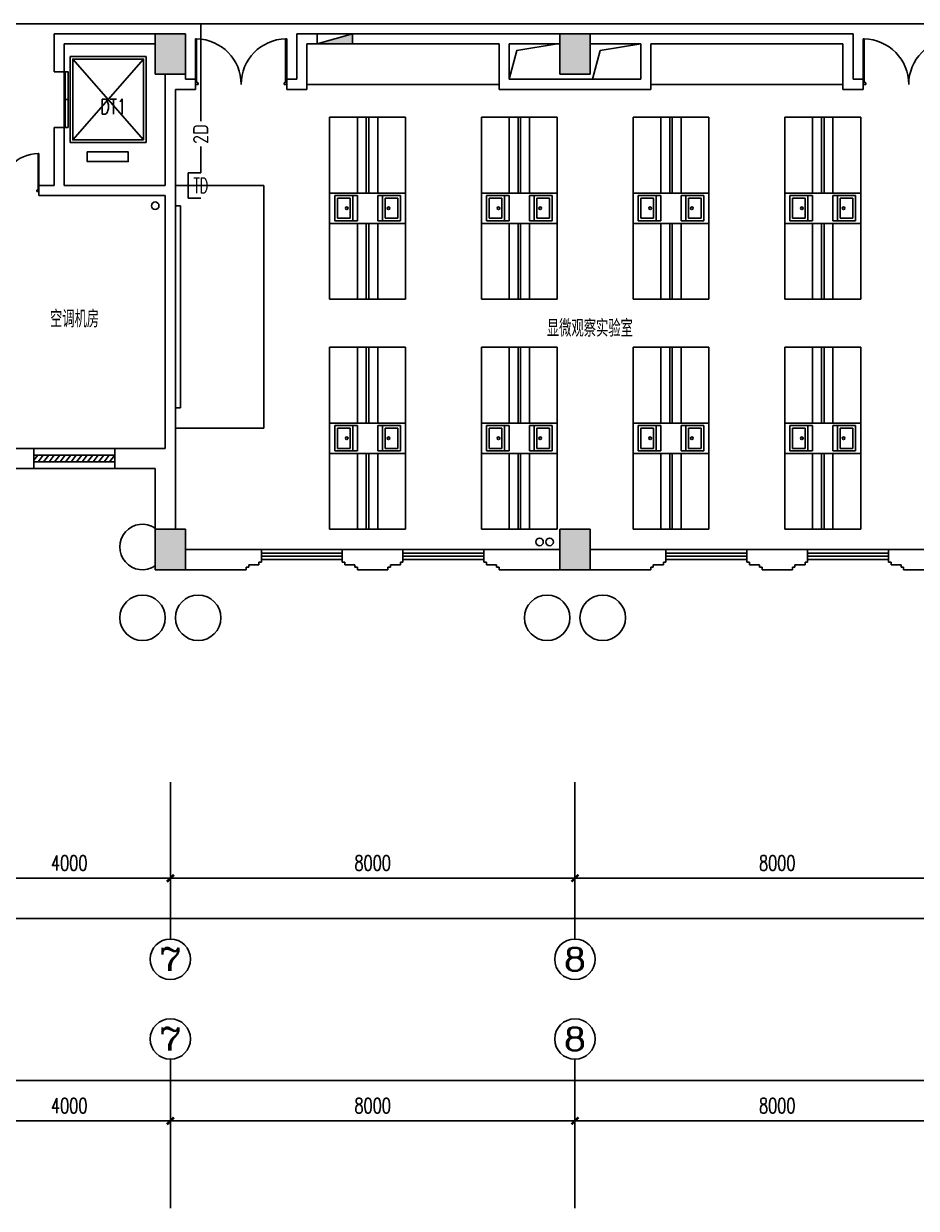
# Model space of a CAD drawing. Extents: x 190999 to 834799, y -200814 to 215286.
# Drawn here: x 217912 to 235562, y 26437 to 49867 of the extents above; entities that cross this region are included whole.
import ezdxf
from ezdxf.enums import TextEntityAlignment as Align

# ---------------------------------------------------------------- set-up
doc = ezdxf.new("R2010")
doc.units = 0
doc.header["$LTSCALE"] = 1000
doc.header["$MEASUREMENT"] = 0
for name, color, linetype in [('00-EQUIP', 3, 'Continuous'), ('00-SIG_TEXT', 7, 'Continuous'), ('00-WIRE-4', 6, 'Continuous'), ('A-墙线', 2, 'Continuous'), ('A-外包装修', 250, 'Continuous'), ('A-外窗', 145, 'Continuous'), ('A-家具', 250, 'Continuous'), ('A-门', 167, 'Continuous'), ('AXIS', 3, 'Continuous'), ('AXIS_TEXT', 7, 'Continuous'), ('COLUMN', 2, 'Continuous'), ('EQUIP_消火栓', 6, 'Continuous'), ('PUB_HATCH', 250, 'Continuous'), ('STAIR', 5, 'Continuous'), ('WALL', 4, 'Continuous'), ('WINDOW', 7, 'Continuous'), ('房间名称', 7, 'Continuous'), ('桥架', 1, 'Continuous'), ('洞口线', 177, 'Continuous'), ('雨水管', 3, 'Continuous')]:
    doc.layers.add(name, color=color, linetype=linetype)
doc.styles.add('-GBCBIGGBENOR', font='GBENOR.shx', dxfattribs={"bigfont": 'GBCBIG.shx'})
doc.styles.add('_COMPLEX', font='COMPLEX.shx', dxfattribs={"width": 0.5})
doc.styles.add('_TCH_AXIS', font='COMPLEX', dxfattribs={"bigfont": 'GBCBIG'})
doc.styles.add('_TCH_DIM', font='SIMPLEX', dxfattribs={"bigfont": 'GBCBIG'})
doc.styles.add('COMPLEX', font='COMPLEX')
doc.styles.add('DIM_FONT', font='SIMPLEX', dxfattribs={"width": 0.7, "bigfont": 'GBCBIG'})
doc.styles.get("Standard").update_dxf_attribs({"font": 'simhei.ttf'})
doc.styles.add('zz-1', font='arial.ttf', dxfattribs={"width": 0.8})
doc.dimstyles.new('DIMN', dxfattribs={"dimtxt": 300, "dimasz": 100, "dimexe": 250, "dimexo": 300, "dimgap": 150, "dimtad": 1, "dimdec": 0, "dimzin": 0, "dimdsep": 46, "dimtxsty": 'DIM_FONT', "dimblk": 'ARCHTICK', "dimcen": 0.09, "dimclrt": 7, "dimazin": 2, "dimtfac": 1, "dimtdec": 0, "dimtix": 1, "dimtmove": 2, "dimatfit": 3, "dimfxl": 0, "dimtolj": 1, "dimtzin": 0, "dimarcsym": 0})

# ---------------------------------------------------------------- blocks, each defined once
blk = doc.blocks.new('m1800')
at = {"layer": 'A-墙线'}
for p, q in [((-900, -100), (-900, 100)), ((900, -100), (900, 100))]:
    blk.add_line(p, q, dxfattribs=at)
at = {"layer": 'A-门'}
for p, q in [((-900, 900), (-900, 0)), ((-900, 900), (-880, 900)), ((-880, 900), (-880, 50)), ((880, 900), (880, 50)), ((900, 900), (880, 900)), ((900, 900), (900, 0)), ((-900, 50), (-870, 50)), ((-900, 0), (-850, 0)), ((-870, 50), (-870, 30)), ((-870, 30), (-850, 30)), ((-850, 30), (-850, 0)), ((850, 30), (850, 0)), ((870, 30), (850, 30)), ((900, 0), (850, 0)), ((870, 50), (870, 30)), ((900, 50), (870, 50))]:
    blk.add_line(p, q, dxfattribs=at)
for centre, start, end in [((-900, 0), 0, 88.7267), ((900, 0), 91.2733, 180)]:
    blk.add_arc(centre, 900, start, end, dxfattribs=at)
blk = doc.blocks.new('$TwtSys$00000434')
for p, q in [((-0.5, 0.5), (-0.5, -0.5)), ((-0.5, -0.5), (0.5, 0.5)), ((0.5, 0.5), (-0.5, 0.5)), ((0.5, -0.5), (0.5, 0.5)), ((-0.5, -0.5), (0.5, -0.5))]:
    blk.add_line(p, q)
blk.add_solid([(0.5, -0.5), (0.5, 0.5), (-0.5, -0.5)])
blk = doc.blocks.new('$WINLIB2D$00000039')
at = {"color": 0}
for p, q in [((0.5, 0.5), (-0.5, 0.5)), ((-0.5, 0.167), (0.5, 0.167)), ((-0.384, -0.167), (-0.448, 0.167)), ((-0.316, -0.167), (-0.38, 0.167)), ((-0.248, -0.167), (-0.312, 0.167)), ((-0.18, -0.167), (-0.244, 0.167)), ((-0.112, -0.167), (-0.176, 0.167)), ((-0.044, -0.167), (-0.108, 0.167)), ((0.024, -0.167), (-0.04, 0.167)), ((0.092, -0.167), (0.028, 0.167)), ((0.16, -0.167), (0.096, 0.167)), ((0.228, -0.167), (0.164, 0.167)), ((0.296, -0.167), (0.232, 0.167)), ((0.364, -0.167), (0.3, 0.167)), ((0.432, -0.167), (0.368, 0.167)), ((0.5, -0.167), (0.436, 0.167)), ((-0.452, -0.167), (-0.5, 0.084)), ((-0.5, -0.167), (0.5, -0.167)), ((0.5, -0.5), (-0.5, -0.5))]:
    blk.add_line(p, q, dxfattribs=at)
blk = doc.blocks.new('_ArchTick')
at = {"const_width": 0.5}
blk.add_lwpolyline([(-0.7, -0.7), (0.7, 0.7)], dxfattribs=at)
blk = doc.blocks.new('*D885')
at = {"layer": 'AXIS', "color": 0, "lineweight": -2}
for p, q in [((216812, 26767), (216812, 28417)), ((220812, 26767), (220812, 28417)), ((216812, 28167), (220812, 28167))]:
    blk.add_line(p, q, dxfattribs=at)
at = {"layer": 'Defpoints', "color": 0}
for p in [(220812, 28167), (216812, 26467), (220812, 26467)]:
    blk.add_point(p, dxfattribs=at)
at = {"layer": 'AXIS', "color": 0, "lineweight": -2, "xscale": 100, "yscale": 100, "zscale": 100, "rotation": 180}
blk.add_blockref('_ArchTick', (216812, 28167), dxfattribs=at)
at = {"layer": 'AXIS', "color": 0, "lineweight": -2, "xscale": 100, "yscale": 100, "zscale": 100}
blk.add_blockref('_ArchTick', (220812, 28167), dxfattribs=at)
at = {"layer": 'AXIS', "color": 7, "insert": (218812, 28467), "char_height": 300, "attachment_point": 5, "style": 'DIM_FONT'}
blk.add_mtext('\\A1;4000', dxfattribs=at)
blk = doc.blocks.new('*D886')
at = {"layer": 'AXIS', "color": 0, "lineweight": -2}
for p, q in [((220812, 26767), (220812, 28417)), ((228812, 26767), (228812, 28417)), ((220812, 28167), (228812, 28167))]:
    blk.add_line(p, q, dxfattribs=at)
at = {"layer": 'Defpoints', "color": 0}
for p in [(228812, 28167), (220812, 26467), (228812, 26467)]:
    blk.add_point(p, dxfattribs=at)
at = {"layer": 'AXIS', "color": 0, "lineweight": -2, "xscale": 100, "yscale": 100, "zscale": 100, "rotation": 180}
blk.add_blockref('_ArchTick', (220812, 28167), dxfattribs=at)
at = {"layer": 'AXIS', "color": 0, "lineweight": -2, "xscale": 100, "yscale": 100, "zscale": 100}
blk.add_blockref('_ArchTick', (228812, 28167), dxfattribs=at)
at = {"layer": 'AXIS', "color": 7, "insert": (224812, 28467), "char_height": 300, "attachment_point": 5, "style": 'DIM_FONT'}
blk.add_mtext('\\A1;8000', dxfattribs=at)
blk = doc.blocks.new('*D887')
at = {"layer": 'AXIS', "color": 0, "lineweight": -2}
for p, q in [((228812, 26767), (228812, 28417)), ((236812, 26767), (236812, 28417)), ((228812, 28167), (236812, 28167))]:
    blk.add_line(p, q, dxfattribs=at)
at = {"layer": 'Defpoints', "color": 0}
for p in [(236812, 28167), (228812, 26467), (236812, 26467)]:
    blk.add_point(p, dxfattribs=at)
at = {"layer": 'AXIS', "color": 0, "lineweight": -2, "xscale": 100, "yscale": 100, "zscale": 100, "rotation": 180}
blk.add_blockref('_ArchTick', (228812, 28167), dxfattribs=at)
at = {"layer": 'AXIS', "color": 0, "lineweight": -2, "xscale": 100, "yscale": 100, "zscale": 100}
blk.add_blockref('_ArchTick', (236812, 28167), dxfattribs=at)
at = {"layer": 'AXIS', "color": 7, "insert": (232812, 28467), "char_height": 300, "attachment_point": 5, "style": 'DIM_FONT'}
blk.add_mtext('\\A1;8000', dxfattribs=at)
blk = doc.blocks.new('*D895')
at = {"layer": 'AXIS', "color": 0, "lineweight": -2}
for p, q in [((210512, 26767), (210512, 29217)), ((283812, 26767), (283812, 29217)), ((210512, 28967), (283812, 28967))]:
    blk.add_line(p, q, dxfattribs=at)
at = {"layer": 'Defpoints', "color": 0}
for p in [(283812, 28967), (210512, 26467), (283812, 26467)]:
    blk.add_point(p, dxfattribs=at)
at = {"layer": 'AXIS', "color": 0, "lineweight": -2, "xscale": 100, "yscale": 100, "zscale": 100, "rotation": 180}
blk.add_blockref('_ArchTick', (210512, 28967), dxfattribs=at)
at = {"layer": 'AXIS', "color": 0, "lineweight": -2, "xscale": 100, "yscale": 100, "zscale": 100}
blk.add_blockref('_ArchTick', (283812, 28967), dxfattribs=at)
at = {"layer": 'AXIS', "color": 7, "insert": (247162, 29267), "char_height": 300, "attachment_point": 5, "style": 'DIM_FONT'}
blk.add_mtext('\\A1;73300', dxfattribs=at)
blk = doc.blocks.new('*D921')
at = {"layer": 'AXIS', "color": 0, "lineweight": -2}
for p, q in [((216812, 34567), (216812, 32717)), ((220812, 34567), (220812, 32717)), ((216812, 32967), (220812, 32967))]:
    blk.add_line(p, q, dxfattribs=at)
at = {"layer": 'Defpoints', "color": 0}
for p in [(216812, 34867), (220812, 34867), (220812, 32967)]:
    blk.add_point(p, dxfattribs=at)
at = {"layer": 'AXIS', "color": 0, "lineweight": -2, "xscale": 100, "yscale": 100, "zscale": 100, "rotation": 180}
blk.add_blockref('_ArchTick', (216812, 32967), dxfattribs=at)
at = {"layer": 'AXIS', "color": 0, "lineweight": -2, "xscale": 100, "yscale": 100, "zscale": 100}
blk.add_blockref('_ArchTick', (220812, 32967), dxfattribs=at)
at = {"layer": 'AXIS', "color": 7, "insert": (218812, 33267), "char_height": 300, "attachment_point": 5, "style": 'DIM_FONT'}
blk.add_mtext('\\A1;4000', dxfattribs=at)
blk = doc.blocks.new('*D922')
at = {"layer": 'AXIS', "color": 0, "lineweight": -2}
for p, q in [((220812, 34567), (220812, 32717)), ((228812, 34567), (228812, 32717)), ((220812, 32967), (228812, 32967))]:
    blk.add_line(p, q, dxfattribs=at)
at = {"layer": 'Defpoints', "color": 0}
for p in [(220812, 34867), (228812, 34867), (228812, 32967)]:
    blk.add_point(p, dxfattribs=at)
at = {"layer": 'AXIS', "color": 0, "lineweight": -2, "xscale": 100, "yscale": 100, "zscale": 100, "rotation": 180}
blk.add_blockref('_ArchTick', (220812, 32967), dxfattribs=at)
at = {"layer": 'AXIS', "color": 0, "lineweight": -2, "xscale": 100, "yscale": 100, "zscale": 100}
blk.add_blockref('_ArchTick', (228812, 32967), dxfattribs=at)
at = {"layer": 'AXIS', "color": 7, "insert": (224812, 33267), "char_height": 300, "attachment_point": 5, "style": 'DIM_FONT'}
blk.add_mtext('\\A1;8000', dxfattribs=at)
blk = doc.blocks.new('*D923')
at = {"layer": 'AXIS', "color": 0, "lineweight": -2}
for p, q in [((228812, 34567), (228812, 32717)), ((236812, 34567), (236812, 32717)), ((228812, 32967), (236812, 32967))]:
    blk.add_line(p, q, dxfattribs=at)
at = {"layer": 'Defpoints', "color": 0}
for p in [(228812, 34867), (236812, 34867), (236812, 32967)]:
    blk.add_point(p, dxfattribs=at)
at = {"layer": 'AXIS', "color": 0, "lineweight": -2, "xscale": 100, "yscale": 100, "zscale": 100, "rotation": 180}
blk.add_blockref('_ArchTick', (228812, 32967), dxfattribs=at)
at = {"layer": 'AXIS', "color": 0, "lineweight": -2, "xscale": 100, "yscale": 100, "zscale": 100}
blk.add_blockref('_ArchTick', (236812, 32967), dxfattribs=at)
at = {"layer": 'AXIS', "color": 7, "insert": (232812, 33267), "char_height": 300, "attachment_point": 5, "style": 'DIM_FONT'}
blk.add_mtext('\\A1;8000', dxfattribs=at)
blk = doc.blocks.new('*D931')
at = {"layer": 'AXIS', "color": 0, "lineweight": -2}
for p, q in [((206112, 34567), (206112, 31917)), ((283362, 34567), (283362, 31917)), ((206112, 32167), (283362, 32167))]:
    blk.add_line(p, q, dxfattribs=at)
at = {"layer": 'Defpoints', "color": 0}
for p in [(206112, 34867), (283362, 34867), (283362, 32167)]:
    blk.add_point(p, dxfattribs=at)
at = {"layer": 'AXIS', "color": 0, "lineweight": -2, "xscale": 100, "yscale": 100, "zscale": 100, "rotation": 180}
blk.add_blockref('_ArchTick', (206112, 32167), dxfattribs=at)
at = {"layer": 'AXIS', "color": 0, "lineweight": -2, "xscale": 100, "yscale": 100, "zscale": 100}
blk.add_blockref('_ArchTick', (283362, 32167), dxfattribs=at)
at = {"layer": 'AXIS', "color": 7, "insert": (244737, 32467), "char_height": 300, "attachment_point": 5, "style": 'DIM_FONT'}
blk.add_mtext('\\A1;77250', dxfattribs=at)
blk = doc.blocks.new('_AXISO')
blk.add_circle((0, 0), 0.5)
at = {"layer": 'AXIS_TEXT', "style": 'COMPLEX', "width": 1.041667}
blk.add_attdef('A', text='', height=0.56, dxfattribs=at).set_placement((-0.25, -0.28), (0.25, -0.28), align=Align.FIT)
blk = doc.blocks.new('$plan$00001609')
at = {"linetype": 'Continuous'}
for p, q in [((0, -251), (0, 251)), ((0, 251), (450, 251)), ((93, -251), (93, 251)), ((450, 251), (450, -251)), ((146, -199), (146, 199)), ((146, 199), (397, 199)), ((397, 199), (397, -199)), ((146, -199), (397, -199)), ((0, -251), (450, -251))]:
    blk.add_line(p, q, dxfattribs=at)
blk.add_line((238, 2), (238, 0))
blk.add_arc((212, 0), 26, 4.716, 0, dxfattribs=at)
at = {"style": 'zz-1'}
for tag in ['YSIZE', 'XSIZE']:
    blk.add_attdef(tag, (0, 0), '', height=0.5, dxfattribs=at)
blk = doc.blocks.new('_LINKPT1')
at = {"color": 0}
blk.add_line((0, 0), (0, 0), dxfattribs=at)
blk = doc.blocks.new('IO37IMB6')
for p, q in [((-0.5, 0.499), (-0.5, 0.999)), ((0.5, 0.999), (0.5, 0.499)), ((0.5, 0.499), (-0.5, 0.499)), ((0, 0.5), (0, 0))]:
    blk.add_line(p, q)
at = {"xscale": 0.002, "yscale": 0.002, "zscale": 0.002}
for p in [(0, 1.384), (-0.5, 0.499), (0.5, 0.499), (0, 0)]:
    blk.add_blockref('_LINKPT1', p, dxfattribs=at)
at = {"style": '_COMPLEX', "width": 0.6, "flags": 8}
blk.add_attdef('$TEXT$', text='', height=0.6, dxfattribs=at).set_placement((0, 1), align=Align.MIDDLE_CENTER)
at = {"flags": 9}
blk.add_attdef('A', (0, 0), '', height=0.00002, dxfattribs=at)

msp = doc.modelspace()

# ---------------------------------------------------------------- hatches: boundary and pattern name
at = {"layer": 'PUB_HATCH'}
for points in [[(221111.6, 49667.4), (220511.6, 49667.4), (220511.6, 48867.4), (221111.6, 48867.4)], [(229111.6, 49667.4), (228511.6, 49667.4), (228511.6, 48867.4), (229111.6, 48867.4)], [(221111.6, 39867.4), (220511.6, 39867.4), (220511.6, 39067.4), (221111.6, 39067.4)], [(229111.6, 39867.4), (228511.6, 39867.4), (228511.6, 39067.4), (229111.6, 39067.4)]]:
    msp.add_hatch(color=256, dxfattribs=at).paths.add_polyline_path(points)

# ---------------------------------------------------------------- linework, layer by layer
at = {"layer": '00-WIRE-4'}
for p, q in [((221411.1, 47937.5), (221411.1, 49867.4)), ((221411.1, 46917.4), (221411.1, 47436.9))]:
    msp.add_line(p, q, dxfattribs=at)
at = {"layer": 'A-墙线'}
for p, q in [((218511.6, 48917.4), (218511.6, 49667.4)), ((218511.6, 49667.4), (220511.6, 49667.4)), ((218711.6, 49467.4), (220511.6, 49467.4)), ((218711.6, 48917.4), (218711.6, 49467.4)), ((228511.6, 49667.4), (223311.6, 49667.4)), ((223311.6, 48767.4), (223311.6, 49667.4)), ((227311.6, 49467.4), (223511.6, 49467.4)), ((223511.6, 48567.4), (223511.6, 49467.4)), ((227311.6, 48567.4), (227311.6, 49467.4)), ((228511.6, 49467.4), (227511.6, 49467.4)), ((227511.6, 49467.4), (227511.6, 48767.4)), ((229111.6, 49667.4), (234311.6, 49667.4)), ((229111.6, 49467.4), (230111.6, 49467.4)), ((230111.6, 49467.4), (230111.6, 48767.4)), ((230311.6, 49467.4), (234111.6, 49467.4)), ((230311.6, 48567.4), (230311.6, 49467.4)), ((234111.6, 48567.4), (234111.6, 49467.4)), ((234311.6, 48767.4), (234311.6, 49667.4)), ((218711.6, 48917.4), (218511.6, 48917.4)), ((220711.6, 48867.4), (220711.6, 46667.4)), ((221111.6, 48867.4), (221111.6, 48767.4)), ((221111.6, 48767.4), (221311.6, 48767.4)), ((223111.6, 48767.4), (223311.6, 48767.4)), ((230111.6, 48767.4), (227511.6, 48767.4)), ((234511.6, 48767.4), (234311.6, 48767.4)), ((221311.6, 48567.4), (220911.6, 48567.4)), ((220911.6, 48567.4), (220911.6, 39867.4)), ((223111.6, 48567.4), (223511.6, 48567.4)), ((230311.6, 48567.4), (227311.6, 48567.4)), ((234511.6, 48567.4), (234111.6, 48567.4)), ((218711.6, 47817.4), (218511.6, 47817.4)), ((218511.6, 46667.4), (218511.6, 47817.4)), ((218711.6, 46667.4), (218711.6, 47817.4)), ((218211.6, 46667.4), (218511.6, 46667.4)), ((218711.6, 46667.4), (220711.6, 46667.4)), ((218211.6, 46467.4), (220711.6, 46467.4)), ((220711.6, 46467.4), (220711.6, 41467.4)), ((220511.6, 41067.4), (220511.6, 39867.4)), ((221111.6, 39467.4), (222611.6, 39467.4)), ((222611.6, 39217.4), (222611.6, 39467.4)), ((224211.6, 39467.4), (225411.6, 39467.4)), ((224211.6, 39217.4), (224211.6, 39467.4)), ((225411.6, 39217.4), (225411.6, 39467.4)), ((227011.6, 39467.4), (228511.6, 39467.4)), ((227011.6, 39217.4), (227011.6, 39467.4)), ((230611.6, 39467.4), (229111.6, 39467.4)), ((230611.6, 39217.4), (230611.6, 39467.4)), ((233411.6, 39467.4), (232211.6, 39467.4)), ((232211.6, 39217.4), (232211.6, 39467.4)), ((233411.6, 39217.4), (233411.6, 39467.4)), ((236511.6, 39467.4), (235011.6, 39467.4)), ((235011.6, 39217.4), (235011.6, 39467.4)), ((222361.6, 39117.4), (222361.6, 39167.4)), ((222361.6, 39167.4), (222561.6, 39167.4)), ((222561.6, 39217.4), (222611.6, 39217.4)), ((222561.6, 39167.4), (222561.6, 39217.4)), ((224261.6, 39217.4), (224211.6, 39217.4)), ((224261.6, 39167.4), (224261.6, 39217.4)), ((224461.6, 39167.4), (224261.6, 39167.4)), ((224461.6, 39117.4), (224461.6, 39167.4)), ((225161.6, 39117.4), (225161.6, 39167.4)), ((225161.6, 39167.4), (225361.6, 39167.4)), ((225361.6, 39217.4), (225411.6, 39217.4)), ((225361.6, 39167.4), (225361.6, 39217.4)), ((227061.6, 39217.4), (227011.6, 39217.4)), ((227061.6, 39167.4), (227061.6, 39217.4)), ((227261.6, 39167.4), (227061.6, 39167.4)), ((227261.6, 39117.4), (227261.6, 39167.4)), ((230361.6, 39117.4), (230361.6, 39167.4)), ((230361.6, 39167.4), (230561.6, 39167.4)), ((230561.6, 39217.4), (230611.6, 39217.4)), ((230561.6, 39167.4), (230561.6, 39217.4)), ((232261.6, 39217.4), (232211.6, 39217.4)), ((232261.6, 39167.4), (232261.6, 39217.4)), ((232461.6, 39167.4), (232261.6, 39167.4)), ((232461.6, 39117.4), (232461.6, 39167.4)), ((233161.6, 39117.4), (233161.6, 39167.4)), ((233161.6, 39167.4), (233361.6, 39167.4)), ((233361.6, 39217.4), (233411.6, 39217.4)), ((233361.6, 39167.4), (233361.6, 39217.4)), ((235061.6, 39217.4), (235011.6, 39217.4)), ((235061.6, 39167.4), (235061.6, 39217.4)), ((235261.6, 39167.4), (235061.6, 39167.4)), ((235261.6, 39117.4), (235261.6, 39167.4)), ((221111.6, 39067.4), (222311.6, 39067.4)), ((222311.6, 39067.4), (222311.6, 39117.4)), ((222311.6, 39117.4), (222361.6, 39117.4)), ((224511.6, 39117.4), (224461.6, 39117.4)), ((224511.6, 39067.4), (224511.6, 39117.4)), ((224511.6, 39067.4), (225111.6, 39067.4)), ((225111.6, 39067.4), (225111.6, 39117.4)), ((225111.6, 39117.4), (225161.6, 39117.4)), ((227311.6, 39117.4), (227261.6, 39117.4)), ((227311.6, 39067.4), (227311.6, 39117.4)), ((227311.6, 39067.4), (228511.6, 39067.4)), ((230311.6, 39067.4), (229111.6, 39067.4)), ((230311.6, 39067.4), (230311.6, 39117.4)), ((230311.6, 39117.4), (230361.6, 39117.4)), ((232511.6, 39117.4), (232461.6, 39117.4)), ((232511.6, 39067.4), (232511.6, 39117.4)), ((233111.6, 39067.4), (232511.6, 39067.4)), ((233111.6, 39067.4), (233111.6, 39117.4)), ((233111.6, 39117.4), (233161.6, 39117.4)), ((235311.6, 39117.4), (235261.6, 39117.4)), ((235311.6, 39067.4), (235311.6, 39117.4)), ((236511.6, 39067.4), (235311.6, 39067.4))]:
    msp.add_line(p, q, dxfattribs=at)
at = {"layer": 'A-外包装修'}
for centre in [(220261.6, 38117.4), (221361.6, 38117.4), (228261.6, 38117.4), (229361.6, 38117.4)]:
    msp.add_circle(centre, 450, dxfattribs=at)
msp.add_arc((220261.6, 39517.4), 450, 56.25101, 303.74899, dxfattribs=at)
at = {"layer": 'A-外窗'}
for p, q in [((222611.6, 39467.4), (224211.6, 39467.4)), ((222611.6, 39397.4), (224211.6, 39397.4)), ((227011.6, 39467.4), (225411.6, 39467.4)), ((227011.6, 39397.4), (225411.6, 39397.4)), ((230611.6, 39467.4), (232211.6, 39467.4)), ((230611.6, 39397.4), (232211.6, 39397.4)), ((235011.6, 39467.4), (233411.6, 39467.4)), ((235011.6, 39397.4), (233411.6, 39397.4)), ((222611.6, 39337.4), (224211.6, 39337.4)), ((222611.6, 39267.4), (224211.6, 39267.4)), ((227011.6, 39337.4), (225411.6, 39337.4)), ((227011.6, 39267.4), (225411.6, 39267.4)), ((230611.6, 39337.4), (232211.6, 39337.4)), ((230611.6, 39267.4), (232211.6, 39267.4)), ((235011.6, 39337.4), (233411.6, 39337.4)), ((235011.6, 39267.4), (233411.6, 39267.4))]:
    msp.add_line(p, q, dxfattribs=at)
at = {"layer": 'A-家具'}
for p, q in [((227311.6, 48667.4), (223511.6, 48667.4)), ((230311.6, 48667.4), (234111.6, 48667.4)), ((223961.6, 48017.4), (223961.6, 44417.4)), ((223961.6, 48017.4), (225461.6, 48017.4)), ((224511.6, 48017.4), (224511.6, 46517.4)), ((224686.6, 48017.4), (224686.6, 46517.4)), ((224736.6, 48017.4), (224736.6, 46517.4)), ((224911.6, 48017.4), (224911.6, 46517.4)), ((225461.6, 48017.4), (225461.6, 44417.4)), ((226961.6, 48017.4), (226961.6, 44417.4)), ((226961.6, 48017.4), (228461.6, 48017.4)), ((227511.6, 48017.4), (227511.6, 46517.4)), ((227686.6, 48017.4), (227686.6, 46517.4)), ((227736.6, 48017.4), (227736.6, 46517.4)), ((227911.6, 48017.4), (227911.6, 46517.4)), ((228461.6, 48017.4), (228461.6, 44417.4)), ((229961.6, 48017.4), (229961.6, 44417.4)), ((229961.6, 48017.4), (231461.6, 48017.4)), ((230511.6, 48017.4), (230511.6, 46517.4)), ((230686.6, 48017.4), (230686.6, 46517.4)), ((230736.6, 48017.4), (230736.6, 46517.4)), ((230911.6, 48017.4), (230911.6, 46517.4)), ((231461.6, 48017.4), (231461.6, 44417.4)), ((232961.6, 48017.4), (232961.6, 44417.4)), ((232961.6, 48017.4), (234461.6, 48017.4)), ((233511.6, 48017.4), (233511.6, 46517.4)), ((233686.6, 48017.4), (233686.6, 46517.4)), ((233736.6, 48017.4), (233736.6, 46517.4)), ((233911.6, 48017.4), (233911.6, 46517.4)), ((234461.6, 48017.4), (234461.6, 44417.4)), ((220911.6, 46667.4), (222661.6, 46667.4)), ((222661.6, 46667.4), (222661.6, 41867.4)), ((223961.6, 46517.4), (225461.6, 46517.4)), ((226961.6, 46517.4), (228461.6, 46517.4)), ((229961.6, 46517.4), (231461.6, 46517.4)), ((232961.6, 46517.4), (234461.6, 46517.4)), ((220911.6, 46267.4), (221011.6, 46267.4)), ((221011.6, 46267.4), (221011.6, 42267.4)), ((223961.6, 45917.4), (225461.6, 45917.4)), ((224511.6, 45917.4), (224511.6, 44417.4)), ((224686.6, 45917.4), (224686.6, 44417.4)), ((224736.6, 45917.4), (224736.6, 44417.4)), ((224911.6, 45917.4), (224911.6, 44417.4)), ((226961.6, 45917.4), (228461.6, 45917.4)), ((227511.6, 45917.4), (227511.6, 44417.4)), ((227686.6, 45917.4), (227686.6, 44417.4)), ((227736.6, 45917.4), (227736.6, 44417.4)), ((227911.6, 45917.4), (227911.6, 44417.4)), ((229961.6, 45917.4), (231461.6, 45917.4)), ((230511.6, 45917.4), (230511.6, 44417.4)), ((230686.6, 45917.4), (230686.6, 44417.4)), ((230736.6, 45917.4), (230736.6, 44417.4)), ((230911.6, 45917.4), (230911.6, 44417.4)), ((232961.6, 45917.4), (234461.6, 45917.4)), ((233511.6, 45917.4), (233511.6, 44417.4)), ((233686.6, 45917.4), (233686.6, 44417.4)), ((233736.6, 45917.4), (233736.6, 44417.4)), ((233911.6, 45917.4), (233911.6, 44417.4)), ((223961.6, 44417.4), (225461.6, 44417.4)), ((226961.6, 44417.4), (228461.6, 44417.4)), ((229961.6, 44417.4), (231461.6, 44417.4)), ((232961.6, 44417.4), (234461.6, 44417.4)), ((223961.6, 43467.4), (223961.6, 39867.4)), ((223961.6, 43467.4), (225461.6, 43467.4)), ((224511.6, 43467.4), (224511.6, 41967.4)), ((224686.6, 43467.4), (224686.6, 41967.4)), ((224736.6, 43467.4), (224736.6, 41967.4)), ((224911.6, 43467.4), (224911.6, 41967.4)), ((225461.6, 43467.4), (225461.6, 39867.4)), ((226961.6, 43467.4), (226961.6, 39867.4)), ((226961.6, 43467.4), (228461.6, 43467.4)), ((227511.6, 43467.4), (227511.6, 41967.4)), ((227686.6, 43467.4), (227686.6, 41967.4)), ((227736.6, 43467.4), (227736.6, 41967.4)), ((227911.6, 43467.4), (227911.6, 41967.4)), ((228461.6, 43467.4), (228461.6, 39867.4)), ((229961.6, 43467.4), (229961.6, 39867.4)), ((229961.6, 43467.4), (231461.6, 43467.4)), ((230511.6, 43467.4), (230511.6, 41967.4)), ((230686.6, 43467.4), (230686.6, 41967.4)), ((230736.6, 43467.4), (230736.6, 41967.4)), ((230911.6, 43467.4), (230911.6, 41967.4)), ((231461.6, 43467.4), (231461.6, 39867.4)), ((232961.6, 43467.4), (232961.6, 39867.4)), ((232961.6, 43467.4), (234461.6, 43467.4)), ((233511.6, 43467.4), (233511.6, 41967.4)), ((233686.6, 43467.4), (233686.6, 41967.4)), ((233736.6, 43467.4), (233736.6, 41967.4)), ((233911.6, 43467.4), (233911.6, 41967.4)), ((234461.6, 43467.4), (234461.6, 39867.4)), ((220911.6, 42267.4), (221011.6, 42267.4)), ((223961.6, 41967.4), (225461.6, 41967.4)), ((226961.6, 41967.4), (228461.6, 41967.4)), ((229961.6, 41967.4), (231461.6, 41967.4)), ((232961.6, 41967.4), (234461.6, 41967.4)), ((220911.6, 41867.4), (222661.6, 41867.4)), ((223961.6, 41367.4), (225461.6, 41367.4)), ((224511.6, 41367.4), (224511.6, 39867.4)), ((224686.6, 41367.4), (224686.6, 39867.4)), ((224736.6, 41367.4), (224736.6, 39867.4)), ((224911.6, 41367.4), (224911.6, 39867.4)), ((226961.6, 41367.4), (228461.6, 41367.4)), ((227511.6, 41367.4), (227511.6, 39867.4)), ((227686.6, 41367.4), (227686.6, 39867.4)), ((227736.6, 41367.4), (227736.6, 39867.4)), ((227911.6, 41367.4), (227911.6, 39867.4)), ((229961.6, 41367.4), (231461.6, 41367.4)), ((230511.6, 41367.4), (230511.6, 39867.4)), ((230686.6, 41367.4), (230686.6, 39867.4)), ((230736.6, 41367.4), (230736.6, 39867.4)), ((230911.6, 41367.4), (230911.6, 39867.4)), ((232961.6, 41367.4), (234461.6, 41367.4)), ((233511.6, 41367.4), (233511.6, 39867.4)), ((233686.6, 41367.4), (233686.6, 39867.4)), ((233736.6, 41367.4), (233736.6, 39867.4)), ((233911.6, 41367.4), (233911.6, 39867.4)), ((223961.6, 39867.4), (225461.6, 39867.4)), ((226961.6, 39867.4), (228461.6, 39867.4)), ((229961.6, 39867.4), (231461.6, 39867.4)), ((232961.6, 39867.4), (234461.6, 39867.4))]:
    msp.add_line(p, q, dxfattribs=at)
at = {"layer": 'A-门'}
msp.add_line((218711.6, 47817.4), (218711.6, 48917.4), dxfattribs=at)
for points in [[(218734.1, 48367.4), (218734.1, 48917.4), (218789.3, 48917.4), (218789.3, 48367.4)], [(218734.1, 48367.4), (218734.1, 47817.4), (218789.3, 47817.4), (218789.3, 48367.4)]]:
    msp.add_lwpolyline(points, close=True, dxfattribs=at)
at = {"layer": 'AXIS'}
for p, q in [((220811.6, 34867.4), (220811.6, 31763.7)), ((228811.6, 34867.4), (228811.6, 31763.7)), ((220811.6, 26437.4), (220811.6, 29386.5)), ((228811.6, 26437.4), (228811.6, 29386.5))]:
    msp.add_line(p, q, dxfattribs=at)
at = {"layer": 'COLUMN'}
for p, q in [((221111.6, 49667.4), (220511.6, 49667.4)), ((220511.6, 49667.4), (220511.6, 48867.4)), ((221111.6, 48867.4), (221111.6, 49667.4)), ((229111.6, 49667.4), (228511.6, 49667.4)), ((228511.6, 49667.4), (228511.6, 48867.4)), ((229111.6, 48867.4), (229111.6, 49667.4)), ((220511.6, 48867.4), (221111.6, 48867.4)), ((228511.6, 48867.4), (229111.6, 48867.4)), ((221111.6, 39867.4), (220511.6, 39867.4)), ((220511.6, 39867.4), (220511.6, 39067.4)), ((221111.6, 39067.4), (221111.6, 39867.4)), ((229111.6, 39867.4), (228511.6, 39867.4)), ((228511.6, 39867.4), (228511.6, 39067.4)), ((229111.6, 39067.4), (229111.6, 39867.4)), ((220511.6, 39067.4), (221111.6, 39067.4)), ((228511.6, 39067.4), (229111.6, 39067.4))]:
    msp.add_line(p, q, dxfattribs=at)
at = {"layer": 'STAIR'}
for p, q in [((220282.7, 47567.4), (218882.7, 49167.4)), ((218882.7, 47567.4), (220282.7, 49167.4))]:
    msp.add_line(p, q, dxfattribs=at)
for points in [[(220332.7, 47517.4), (218832.7, 47517.4), (218832.7, 49217.4), (220332.7, 49217.4)], [(220282.7, 47567.4), (218882.7, 47567.4), (218882.7, 49167.4), (220282.7, 49167.4)], [(219169.4, 47332.5), (219978.8, 47332.5), (219978.8, 47139.3), (219169.4, 47139.3)]]:
    msp.add_lwpolyline(points, close=True, dxfattribs=at)
at = {"layer": 'WALL'}
for p, q in [((217111.8, 41467.4), (218111.6, 41467.4)), ((218111.6, 41467.4), (218111.6, 41067.4)), ((219711.6, 41467.4), (220711.6, 41467.4)), ((219711.6, 41467.4), (219711.6, 41067.4)), ((217511.8, 41067.4), (218111.6, 41067.4)), ((219711.6, 41067.4), (220511.6, 41067.4))]:
    msp.add_line(p, q, dxfattribs=at)
at = {"layer": '桥架'}
msp.add_line((216211.6, 49867.4), (283811.6, 49867.4), dxfattribs=at)
at = {"layer": '洞口线', "ltscale": 2}
for points in [[(227511.6, 48767.4), (227661.6, 49334), (228461.6, 49467.4)], [(229161.6, 48767.4), (229311.6, 49334), (230111.6, 49467.4)]]:
    msp.add_lwpolyline(points, dxfattribs=at)
at = {"layer": '雨水管'}
for centre in [(220511.6, 46267.4), (228111.6, 39617.4), (228311.6, 39617.4)]:
    msp.add_circle(centre, 75, dxfattribs=at)

# ---------------------------------------------------------------- block references
at = {"layer": '00-EQUIP'}
ref = msp.add_blockref('IO37IMB6', (220911.6, 46667.4), dxfattribs=dict(at, xscale=500, yscale=500, zscale=500, rotation=270))
ref.add_attrib('$TEXT$', 'TD', dxfattribs={"layer": '0', "height": 300, "style": '_COMPLEX', "width": 0.6, "flags": 8}).set_placement((221411.6, 46667.4), align=Align.MIDDLE_CENTER)
at = {"layer": 'A-家具', "yscale": -1, "rotation": 180}
for p in [(224511.6, 46217.4), (227511.6, 46217.4), (230511.6, 46217.4), (233511.6, 46217.4), (224511.6, 41667.4), (227511.6, 41667.4), (230511.6, 41667.4), (233511.6, 41667.4)]:
    msp.add_blockref('$plan$00001609', p, dxfattribs=at)
at = {"layer": 'A-家具'}
for p in [(224911.6, 46217.4), (227911.6, 46217.4), (230911.6, 46217.4), (233911.6, 46217.4), (224911.6, 41667.4), (227911.6, 41667.4), (230911.6, 41667.4), (233911.6, 41667.4)]:
    msp.add_blockref('$plan$00001609', p, dxfattribs=at)
at = {"layer": 'A-门'}
msp.add_blockref('m1800', (222211.6, 48667.4), dxfattribs=at)
at = {"layer": 'A-门', "xscale": -1}
msp.add_blockref('m1800', (235411.6, 48667.4), dxfattribs=at)
at = {"layer": 'A-门', "xscale": 0.8333333332557231, "yscale": 0.8333333332557231, "zscale": 0.8333333333333334}
msp.add_blockref('m1800', (217461.6, 46550.7), dxfattribs=at)
at = {"layer": 'AXIS'}
ref = msp.add_blockref('_AXISO', (220811.6, 31363.7), dxfattribs=dict(at, xscale=800, yscale=800, zscale=800))
ref.add_attrib('A', '7', dxfattribs={"layer": 'AXIS_TEXT', "height": 452.5, "style": '_TCH_AXIS', "width": 1.5}).set_placement((220585.4, 31137.4), (221037.9, 31137.4), align=Align.FIT)
ref = msp.add_blockref('_AXISO', (228811.6, 31363.7), dxfattribs=dict(at, xscale=800, yscale=800, zscale=800))
ref.add_attrib('A', '8', dxfattribs={"layer": 'AXIS_TEXT', "height": 452.5, "style": '_TCH_AXIS', "width": 1.5}).set_placement((228585.4, 31137.4), (229037.9, 31137.4), align=Align.FIT)
ref = msp.add_blockref('_AXISO', (220811.6, 29786.5), dxfattribs=dict(at, xscale=800, yscale=800, zscale=800))
ref.add_attrib('A', '7', dxfattribs={"layer": 'AXIS_TEXT', "height": 452.5, "style": '_TCH_AXIS', "width": 1.5}).set_placement((220585.4, 29560.2), (221037.9, 29560.2), align=Align.FIT)
ref = msp.add_blockref('_AXISO', (228811.6, 29786.5), dxfattribs=dict(at, xscale=800, yscale=800, zscale=800))
ref.add_attrib('A', '8', dxfattribs={"layer": 'AXIS_TEXT', "height": 452.5, "style": '_TCH_AXIS', "width": 1.5}).set_placement((228585.4, 29560.2), (229037.9, 29560.2), align=Align.FIT)
at = {"layer": 'EQUIP_消火栓', "xscale": 700, "yscale": 200, "zscale": 700}
msp.add_blockref('$TwtSys$00000434', (224061.6, 49567.4), dxfattribs=at)
at = {"layer": 'WINDOW', "xscale": 1600, "yscale": -400, "zscale": 1600}
msp.add_blockref('$WINLIB2D$00000039', (218911.6, 41267.4), dxfattribs=at)

# ---------------------------------------------------------------- texts
at = {"layer": '00-SIG_TEXT', "style": '-GBCBIGGBENOR'}
msp.add_text('2D', height=300, rotation=90, dxfattribs=at).set_placement((221411.1, 47687.2), align=Align.MIDDLE_CENTER)
at = {"layer": '房间名称', "style": '_TCH_DIM', "width": 0.705882}
msp.add_text('DT1', height=297.5, dxfattribs=at).set_placement((219424, 48078.7))
at = {"layer": '房间名称', "style": '_TCH_DIM'}
for s, p in [('空调机房', (218431.3, 43859.5)), ('显微观察实验室', (228256.4, 43674.1))]:
    msp.add_text(s, height=337.59, dxfattribs=at).set_placement(p)

# ---------------------------------------------------------------- dimensions: what is measured, and where the dimension line sits
at = {"layer": 'AXIS'}
for p1, p2, distance, picture, middle in [((206111.8, 34867.4), (283361.6, 34867.4), -2700, '*D931', (244736.7, 32467.4)), ((216811.6, 34867.4), (220811.6, 34867.4), -1900, '*D921', (218811.6, 33267.4)), ((220811.6, 34867.4), (228811.6, 34867.4), -1900, '*D922', (224811.6, 33267.4)), ((228811.6, 34867.4), (236811.6, 34867.4), -1900, '*D923', (232811.6, 33267.4)), ((210511.6, 26467.4), (283811.6, 26467.4), 2500, '*D895', (247161.6, 29267.4)), ((216811.6, 26467.4), (220811.6, 26467.4), 1700, '*D885', (218811.6, 28467.4)), ((220811.6, 26467.4), (228811.6, 26467.4), 1700, '*D886', (224811.6, 28467.4)), ((228811.6, 26467.4), (236811.6, 26467.4), 1700, '*D887', (232811.6, 28467.4))]:
    dim = msp.add_aligned_dim(p1=p1, p2=p2, distance=distance, dimstyle='DIMN', dxfattribs=at)
    dim.commit()
    dim.dimension.update_dxf_attribs({"geometry": picture, "text_midpoint": middle})

doc.saveas('drawing.dxf')
